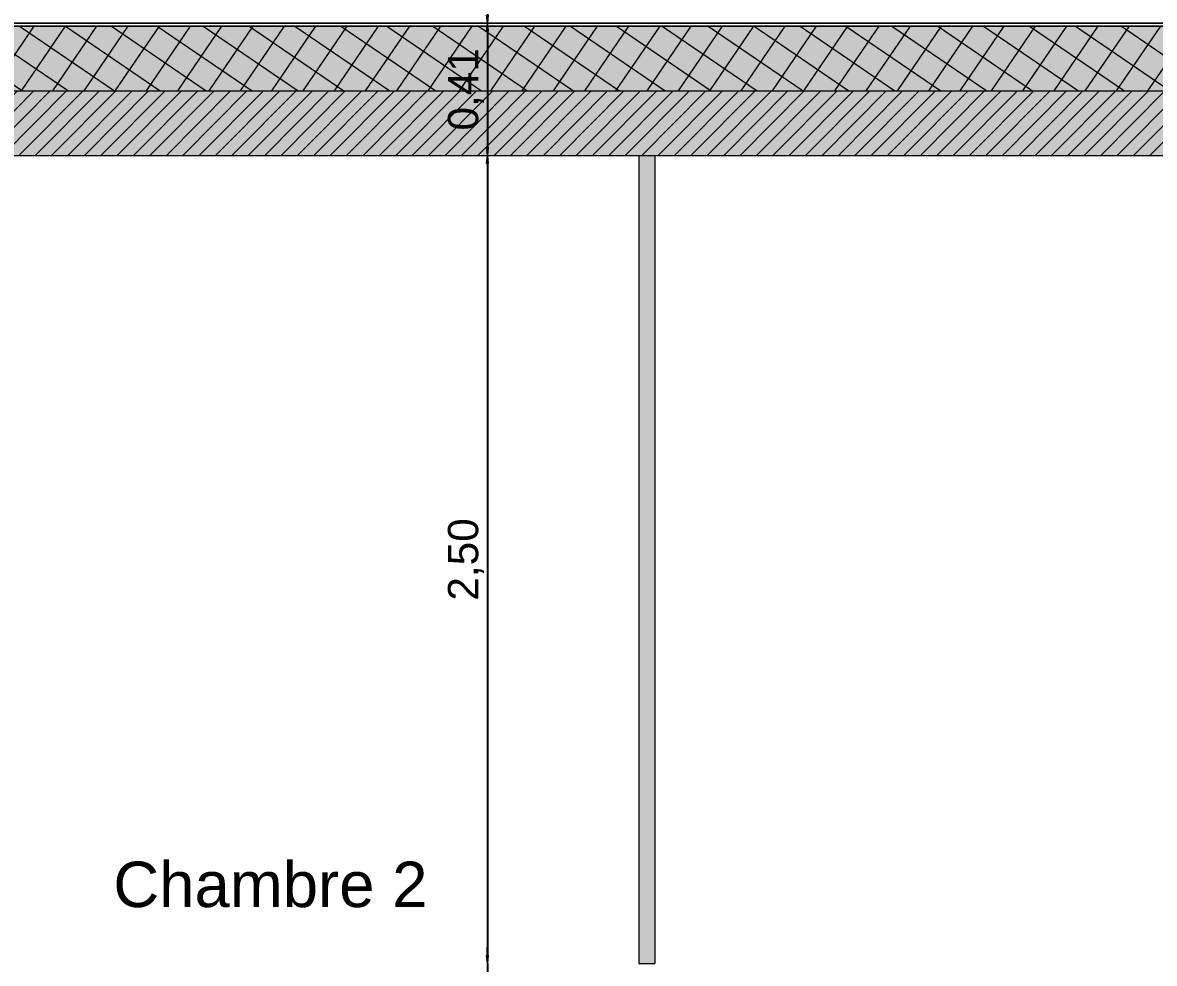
# Model space of a CAD drawing. Header units: metres. Extents: x 1838950 to 1842843, y 5171318 to 5174224.
# Drawn here: x 1840960.494 to 1840963.996, y 5171447.342 to 5171450.253 of the extents above; entities that cross this region are included whole.
import ezdxf

# ---------------------------------------------------------------- set-up
doc = ezdxf.new("R2010")
doc.units = ezdxf.units.M
doc.header["$LTSCALE"] = 0.0254
doc.header["$PDMODE"] = 1
doc.header["$PDSIZE"] = -2
doc.layers.get('0').update_dxf_attribs({"lineweight": 18})
doc.layers.get('DEFPOINTS').update_dxf_attribs({"lineweight": 18})
for name, color, linetype, lineweight in [('B BATI-GO-coupÈ_Hatch', 7, 'Continuous', 5), ('B BATI-GO-coupé', 7, 'Continuous', 35), ('B GÈnÈral_Hatch', 7, 'Continuous', 5), ('B Général', 7, 'Continuous', 5), ('C ANNOTATIONS-cotation', 7, 'Continuous', 5), ('C ANNOTATIONS-texte', 7, 'Continuous', 5)]:
    doc.layers.add(name, color=color, linetype=linetype, lineweight=lineweight)
doc.styles.add('Arial', font='arial.ttf')
doc.dimstyles.new('100é', dxfattribs={"dimtxt": 302.065972, "dimasz": 0.000124023, "dimexe": 0, "dimexo": 2.5e-06, "dimgap": 1e-07, "dimtad": 1, "dimzin": 3, "dimtxsty": 'Arial', "dimblk": 'VW_FILLEDARROW-2', "dimblk1": 'VW_FILLEDARROW-2', "dimblk2": 'VW_FILLEDARROW-2', "dimcen": 0, "dimdle": 1e-06, "dimazin": 0, "dimtfac": 1, "dimtix": 1, "dimtmove": 0, "dimatfit": 0, "dimldrblk": 'VW_FILLEDARROW-2', "dimfxl": 1, "dimfrac": 2, "dimtolj": 1, "dimtzin": 3, "dimarcsym": 0})

# ---------------------------------------------------------------- blocks, each defined once
blk = doc.blocks.new('VW_FILLEDARROW-2')
at = {"linetype": 'Continuous', "lineweight": 0, "transparency": 16777216}
blk.add_hatch(color=0, dxfattribs=at).paths.add_polyline_path([(-1, 0.12), (0, 0), (-1, -0.12)])
at = {"color": 0, "lineweight": 20, "transparency": 16777216, "flags": 128}
blk.add_lwpolyline([(-1, 0.12), (0, 0), (-1, -0.12)], close=True, dxfattribs=at)
blk = doc.blocks.new('*D1763')
at = {"layer": 'C ANNOTATIONS-cotation', "color": 0, "linetype": 'Continuous', "lineweight": -2, "transparency": 16777216}
blk.add_line((1840961.9319, 5171451.2787), (1840961.9319, 5171450.2768), dxfattribs=at)
at = {"layer": 'DEFPOINTS', "color": 0, "linetype": 'Continuous', "transparency": 16777216}
for p in [(1840962.0153, 5171451.3035), (1840961.9319, 5171450.252), (1840962.0312, 5171450.252)]:
    blk.add_point(p, dxfattribs=at)
at = {"layer": 'C ANNOTATIONS-cotation', "color": 0, "linetype": 'Continuous', "lineweight": -2, "transparency": 16777216, "xscale": 0.0248046875, "yscale": 0.0248046875, "zscale": 0.0248046875}
for p, rotation in [((1840961.9319, 5171451.3035), 90), ((1840961.9319, 5171450.252), 270)]:
    blk.add_blockref('VW_FILLEDARROW-2', p, dxfattribs=dict(at, rotation=rotation))
at = {"layer": 'C ANNOTATIONS-cotation', "color": 0, "linetype": 'Continuous', "lineweight": 5, "transparency": 16777216, "insert": (1840961.8655, 5171450.7777), "char_height": 0.09378, "attachment_point": 5, "rotation": 90, "style": 'Arial'}
blk.add_mtext('\\A1;1,05', dxfattribs=at)
blk = doc.blocks.new('*D1764')
at = {"layer": 'C ANNOTATIONS-cotation', "color": 0, "linetype": 'Continuous', "lineweight": -2, "transparency": 16777216}
blk.add_line((1840961.9319, 5171450.2271), (1840961.9319, 5171449.8668), dxfattribs=at)
at = {"layer": 'DEFPOINTS', "color": 0, "linetype": 'Continuous', "transparency": 16777216}
for p in [(1840962.0312, 5171450.252), (1840961.3648, 5171449.842), (1840961.9319, 5171449.842)]:
    blk.add_point(p, dxfattribs=at)
at = {"layer": 'C ANNOTATIONS-cotation', "color": 0, "linetype": 'Continuous', "lineweight": -2, "transparency": 16777216, "xscale": 0.0248046875, "yscale": 0.0248046875, "zscale": 0.0248046875}
for p, rotation in [((1840961.9319, 5171450.252), 90), ((1840961.9319, 5171449.842), 270)]:
    blk.add_blockref('VW_FILLEDARROW-2', p, dxfattribs=dict(at, rotation=rotation))
at = {"layer": 'C ANNOTATIONS-cotation', "color": 0, "linetype": 'Continuous', "lineweight": 5, "transparency": 16777216, "insert": (1840961.8655, 5171450.047), "char_height": 0.09378, "attachment_point": 5, "rotation": 90, "style": 'Arial'}
blk.add_mtext('\\A1;0,41', dxfattribs=at)
blk = doc.blocks.new('*D1765')
at = {"layer": 'C ANNOTATIONS-cotation', "color": 0, "linetype": 'Continuous', "lineweight": -2, "transparency": 16777216}
blk.add_line((1840961.9319, 5171449.8171), (1840961.9319, 5171447.3668), dxfattribs=at)
at = {"layer": 'DEFPOINTS', "color": 0, "linetype": 'Continuous', "transparency": 16777216}
for p in [(1840961.3648, 5171449.842), (1840961.3713, 5171447.342), (1840961.9319, 5171447.342)]:
    blk.add_point(p, dxfattribs=at)
at = {"layer": 'C ANNOTATIONS-cotation', "color": 0, "linetype": 'Continuous', "lineweight": -2, "transparency": 16777216, "xscale": 0.0248046875, "yscale": 0.0248046875, "zscale": 0.0248046875}
for p, rotation in [((1840961.9319, 5171449.842), 90), ((1840961.9319, 5171447.342), 270)]:
    blk.add_blockref('VW_FILLEDARROW-2', p, dxfattribs=dict(at, rotation=rotation))
at = {"layer": 'C ANNOTATIONS-cotation', "color": 0, "linetype": 'Continuous', "lineweight": 5, "transparency": 16777216, "insert": (1840961.8655, 5171448.592), "char_height": 0.09378, "attachment_point": 5, "rotation": 90, "style": 'Arial'}
blk.add_mtext('\\A1;2,50', dxfattribs=at)
blk = doc.blocks.new('*D1766')
at = {"layer": 'C ANNOTATIONS-cotation', "color": 0, "linetype": 'Continuous', "lineweight": -2, "transparency": 16777216}
for p, q in [((1840961.9319, 5171447.3668), (1840961.9319, 5171447.3916)), ((1840961.9319, 5171447.342), (1840961.9319, 5171447.072)), ((1840961.9319, 5171447.0471), (1840961.9319, 5171447.0223))]:
    blk.add_line(p, q, dxfattribs=at)
at = {"layer": 'DEFPOINTS', "color": 0, "linetype": 'Continuous', "transparency": 16777216}
for p in [(1840961.3713, 5171447.342), (1840961.0721, 5171447.072), (1840961.9319, 5171447.072)]:
    blk.add_point(p, dxfattribs=at)
at = {"layer": 'C ANNOTATIONS-cotation', "color": 0, "linetype": 'Continuous', "lineweight": -2, "transparency": 16777216, "xscale": 0.0248046875, "yscale": 0.0248046875, "zscale": 0.0248046875}
for p, rotation in [((1840961.9319, 5171447.342), 270), ((1840961.9319, 5171447.072), 90)]:
    blk.add_blockref('VW_FILLEDARROW-2', p, dxfattribs=dict(at, rotation=rotation))
at = {"layer": 'C ANNOTATIONS-cotation', "color": 0, "linetype": 'Continuous', "lineweight": 5, "transparency": 16777216, "insert": (1840961.9362, 5171446.8575), "char_height": 0.09378, "attachment_point": 5, "rotation": 90, "style": 'Arial'}
blk.add_mtext('\\A1;0,27', dxfattribs=at)

msp = doc.modelspace()

# ---------------------------------------------------------------- hatches: boundary and pattern name
at = {"layer": 'B GÈnÈral_Hatch', "linetype": 'Continuous', "lineweight": 0, "true_color": 0xffffff}
for points in [[(1840966.2398, 5171450.042), (1840966.2398, 5171450.242), (1840939.6901, 5171450.242), (1840939.6901, 5171450.042), (1840939.5301, 5171450.042), (1840939.6901, 5171449.842), (1840966.2398, 5171449.842), (1840966.3998, 5171450.042), (1840966.2398, 5171450.042)], [(1840966.2398, 5171450.042), (1840966.2398, 5171450.242), (1840939.6901, 5171450.242), (1840939.6901, 5171450.042), (1840966.2398, 5171450.042)], [(1840966.2398, 5171449.842), (1840966.3998, 5171450.042), (1840939.5301, 5171450.042), (1840939.6901, 5171449.842), (1840966.2398, 5171449.842)], [(1840962.4005, 5171449.842), (1840962.4505, 5171449.842), (1840962.4505, 5171447.342), (1840962.4005, 5171447.342), (1840962.4005, 5171449.842)], [(1840962.4505, 5171449.842), (1840962.4005, 5171449.842), (1840962.4005, 5171447.342), (1840962.4505, 5171447.342), (1840962.4505, 5171449.842)]]:
    msp.add_hatch(color=7, dxfattribs=at).paths.add_polyline_path(points)
at = {"layer": 'B GÈnÈral_Hatch', "linetype": 'Continuous', "lineweight": 5, "true_color": 0x808080}
h = msp.add_hatch(dxfattribs=at)
h.set_pattern_fill('02_ISOLANT', color=8, angle=180, style=0, pattern_type=2)
h.set_pattern_definition([(325.723595, (1840564.795826, 5171229.272376), (0.045054865, 0.066106423), []), (55.723595, (1840564.795826, 5171229.272376), (0.066106423, -0.045054865), [])])
h.paths.add_polyline_path([(1840966.2398, 5171450.042), (1840966.2398, 5171450.242), (1840939.6901, 5171450.242), (1840939.6901, 5171450.042)])
at = {"layer": 'B GÈnÈral_Hatch', "linetype": 'Continuous', "lineweight": 5}
h = msp.add_hatch(dxfattribs=at)
h.set_pattern_fill('50_BETON', style=0, pattern_type=2)
h.set_pattern_definition([(45, (0, 0), (0.02425347222222, -0.02645833333333), [])])
h.paths.add_polyline_path([(1840966.2398, 5171449.842), (1840966.3998, 5171450.042), (1840939.5301, 5171450.042), (1840939.6901, 5171449.842)])

# ---------------------------------------------------------------- linework, layer by layer
at = {"layer": 'B BATI-GO-coupÈ_Hatch', "color": 255, "flags": 128}
msp.add_lwpolyline([(1840966.2298, 5171450.252), (1840966.2398, 5171450.242), (1840939.6901, 5171450.242), (1840939.7001, 5171450.252)], close=True, dxfattribs=at)
at = {"layer": 'B BATI-GO-coupé', "lineweight": 5}
for p, q in [((1840966.2398, 5171450.242), (1840939.6901, 5171450.242)), ((1840966.2298, 5171450.252), (1840939.7001, 5171450.252))]:
    msp.add_line(p, q, dxfattribs=at)
at = {"layer": 'B Général', "color": 7, "linetype": 'Continuous', "lineweight": 5}
for p, q in [((1840939.6901, 5171450.242), (1840966.2398, 5171450.242)), ((1840939.6901, 5171450.242), (1840966.2398, 5171450.242)), ((1840939.6901, 5171450.042), (1840966.2398, 5171450.042)), ((1840939.7901, 5171449.842), (1840966.1398, 5171449.842)), ((1840956.3513, 5171449.842), (1840966.1398, 5171449.842)), ((1840962.4005, 5171449.842), (1840962.4005, 5171447.342)), ((1840962.4005, 5171449.842), (1840962.4505, 5171449.842)), ((1840962.4505, 5171449.842), (1840962.4505, 5171447.342)), ((1840962.4005, 5171447.342), (1840962.4505, 5171447.342))]:
    msp.add_line(p, q, dxfattribs=at)
at = {"layer": 'B Général', "color": 7, "linetype": 'Continuous', "lineweight": 13}
for p, q in [((1840962.4005, 5171449.842), (1840962.4005, 5171447.342)), ((1840962.4505, 5171449.842), (1840962.4505, 5171447.342))]:
    msp.add_line(p, q, dxfattribs=at)

# ---------------------------------------------------------------- texts
at = {"layer": 'C ANNOTATIONS-texte', "color": 7, "insert": (1840960.7746, 5171447.6568), "char_height": 0.14067, "attachment_point": 1, "rotation": 0, "line_spacing_factor": 0.901009, "style": 'Arial'}
msp.add_mtext('Chambre 2', dxfattribs=at)

# ---------------------------------------------------------------- dimensions: what is measured, and where the dimension line sits
at = {"layer": 'C ANNOTATIONS-cotation', "color": 7, "linetype": 'Continuous', "lineweight": 5}
for base, p1, p2, picture, middle in [((1840961.9319, 5171450.252), (1840962.0153, 5171451.3035), (1840962.0312, 5171450.252), '*D1763', (1840961.8655, 5171450.7777)), ((1840961.9319, 5171449.842), (1840962.0312, 5171450.252), (1840961.3648, 5171449.842), '*D1764', (1840961.8655, 5171450.047)), ((1840961.9319, 5171447.342), (1840961.3648, 5171449.842), (1840961.3713, 5171447.342), '*D1765', (1840961.8655, 5171448.592))]:
    dim = msp.add_linear_dim(base=base, p1=p1, p2=p2, angle=270, dimstyle='100é', override={"dimtxt": 0.093778, "dimasz": 0.024805, "dimgap": 0.01, "dimpost": '<>', "dimtxsty": 'Arial', "dimdle": 0.0002, "dimse1": 1, "dimse2": 1, "dimtmove": 2}, dxfattribs=at)
    dim.commit()
    dim.dimension.update_dxf_attribs({"geometry": picture, "text_midpoint": middle})
dim = msp.add_linear_dim(base=(1840961.9319, 5171447.072), p1=(1840961.3713, 5171447.342), p2=(1840961.0721, 5171447.072), angle=270, dimstyle='100é', override={"dimtxt": 0.093778, "dimasz": 0.024805, "dimgap": 0.07985, "dimpost": '<>', "dimtxsty": 'Arial', "dimdle": 0.0002, "dimse1": 1, "dimse2": 1, "dimtix": 0, "dimtmove": 2}, dxfattribs=at)
dim.commit()
dim.dimension.update_dxf_attribs({"geometry": '*D1766', "text_midpoint": (1840961.9362, 5171446.8575), "dimtype": 160})

doc.saveas('drawing.dxf')
